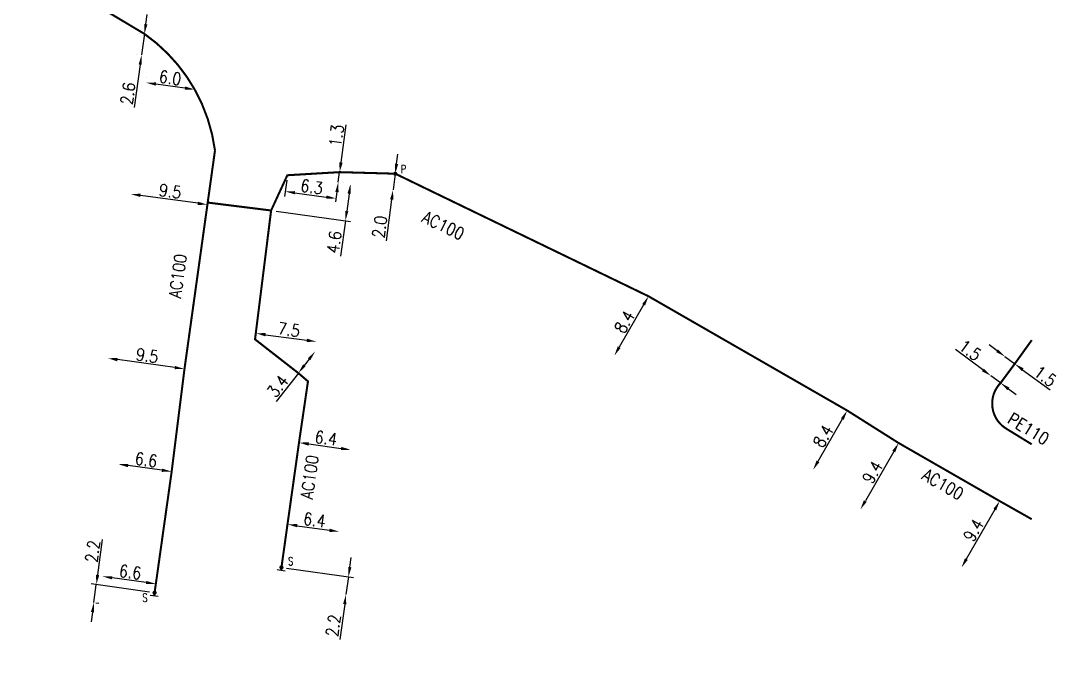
# Model space of a CAD drawing. Header units: millimetres. Extents: x 160996 to 162003, y 120996 to 122000.
# Drawn here: x 161876.1 to 162003.4, y 121244.8 to 121325.5 of the extents above; entities that cross this region are included whole.
import ezdxf
from ezdxf.enums import TextEntityAlignment as Align

# ---------------------------------------------------------------- set-up
doc = ezdxf.new("R2010")
doc.units = ezdxf.units.MM
doc.header["$PDMODE"] = 34
for name, pattern in [('DASHED', [19.05, 12.7, -6.35]), ('L_100_AP', [14, 10, -1.5, 1, -1.5]), ('L_100_PE', [14, 10, -1.5, 1, -1.5])]:
    doc.linetypes.add(name, pattern=pattern)
doc.layers.get('0').update_dxf_attribs({"linetype": 'CONTINUOUS'})
doc.layers.get('Defpoints').update_dxf_attribs({"linetype": 'CONTINUOUS'})
for name, color, linetype in [('L_140', 3, 'CONTINUOUS'), ('L_300', 7, 'CONTINUOUS'), ('L_340', 7, 'CONTINUOUS')]:
    doc.layers.add(name, color=color, linetype=linetype)
doc.styles.add('G_ROMANS', font='ROMANS.SHX', dxfattribs={"width": 0.75})
doc.styles.get("Standard").update_dxf_attribs({"font": 'romans.shx', "width": 0.85})
doc.dimstyles.get("Standard").update_dxf_attribs({"dimtxt": 1.5, "dimasz": 1.2, "dimexe": 0.625, "dimexo": 0.625, "dimgap": 0.25, "dimtad": 1, "dimdec": 1, "dimzin": 0, "dimdsep": 46, "dimtxsty": 'Standard', "dimcen": -0.5, "dimadec": 0, "dimazin": 0, "dimtfac": 1, "dimtdec": 1, "dimtmove": 0, "dimatfit": 3, "dimfxl": 0, "dimtolj": 1, "dimtzin": 0, "dimarcsym": 0})

# ---------------------------------------------------------------- blocks, each defined once
blk = doc.blocks.new('L_340_07')
at = {"color": 0, "linetype": 'Continuous', "const_width": 0.25, "flags": 128}
blk.add_lwpolyline([(0, 0), (0.35, 0)], dxfattribs=at)
at = {"color": 0, "linetype": 'Continuous', "flags": 128}
blk.add_lwpolyline([(0.35, -0.5), (0.35, 0.5)], dxfattribs=at)
at = {"color": 0, "linetype": 'Continuous', "width": 0.75, "flags": 3}
for tag, p in [('DEF_LEG', (0.72, -3.47)), ('DEF_COUP', (0.72, -5.97)), ('DEF_TYPE', (0.72, -8.47))]:
    blk.add_attdef(tag, text='', height=1.2, dxfattribs=at).set_placement(p, align=Align.MIDDLE)
blk = doc.blocks.new('*D1675')
at = {"layer": 'Defpoints', "color": 0, "linetype": 'Continuous', "transparency": 16777216}
for p in [(161891.22, 121323.84), (161890.87, 121321.26), (161890.87, 121321.26)]:
    blk.add_point(p, dxfattribs=at)
at = {"layer": 'L_140', "color": 0, "linetype": 'Continuous', "lineweight": -2, "transparency": 16777216}
for p, q in [((161891.39, 121325.03), (161891.55, 121326.22)), ((161890.61, 121323.93), (161890.61, 121323.93)), ((161891.22, 121323.84), (161890.87, 121321.26)), ((161890.25, 121321.35), (161890.25, 121321.35)), ((161890.7, 121320.08), (161889.98, 121314.82))]:
    blk.add_line(p, q, dxfattribs=at)
at = {"layer": 'L_140', "color": 0, "linetype": 'Continuous', "transparency": 16777216}
for points in [[(161891.19, 121325.06), (161891.59, 121325), (161891.22, 121323.84)], [(161890.51, 121320.1), (161890.9, 121320.05), (161890.87, 121321.26)]]:
    blk.add_solid(points, dxfattribs=at)
at = {"layer": 'L_140', "color": 0, "linetype": 'Continuous', "transparency": 16777216, "insert": (161889.2, 121316.53), "char_height": 1.5, "attachment_point": 5, "rotation": 82.1179}
blk.add_mtext('\\A1;2.6', dxfattribs=at)
blk = doc.blocks.new('*D1676')
at = {"layer": 'Defpoints', "color": 0, "linetype": 'Continuous', "transparency": 16777216}
for p in [(161891.44, 121317.85), (161891.44, 121317.85), (161897.38, 121317.03)]:
    blk.add_point(p, dxfattribs=at)
at = {"layer": 'L_140', "color": 0, "linetype": 'Continuous', "lineweight": -2, "transparency": 16777216}
for p, q in [((161891.52, 121318.47), (161891.52, 121318.47)), ((161896.19, 121317.19), (161892.63, 121317.69)), ((161897.47, 121317.65), (161897.47, 121317.65))]:
    blk.add_line(p, q, dxfattribs=at)
at = {"layer": 'L_140', "color": 0, "linetype": 'Continuous', "transparency": 16777216}
for points in [[(161892.65, 121317.89), (161892.6, 121317.49), (161891.44, 121317.85)], [(161896.22, 121317.39), (161896.17, 121317), (161897.38, 121317.03)]]:
    blk.add_solid(points, dxfattribs=at)
at = {"layer": 'L_140', "color": 0, "linetype": 'Continuous', "transparency": 16777216, "insert": (161894.38, 121318.46), "char_height": 1.5, "attachment_point": 5, "rotation": 352.0927}
blk.add_mtext('\\A1;6.0', dxfattribs=at)
blk = doc.blocks.new('*D1677')
at = {"layer": 'Defpoints', "color": 0, "linetype": 'Continuous', "transparency": 16777216}
for p in [(161889.53, 121304.21), (161889.53, 121304.21), (161898.94, 121302.9)]:
    blk.add_point(p, dxfattribs=at)
at = {"layer": 'L_140', "color": 0, "linetype": 'Continuous', "lineweight": -2, "transparency": 16777216}
blk.add_line((161897.75, 121303.07), (161890.72, 121304.04), dxfattribs=at)
at = {"layer": 'L_140', "color": 0, "linetype": 'Continuous', "transparency": 16777216}
for points in [[(161890.75, 121304.24), (161890.69, 121303.85), (161889.53, 121304.21)], [(161897.78, 121303.27), (161897.73, 121302.87), (161898.94, 121302.9)]]:
    blk.add_solid(points, dxfattribs=at)
at = {"layer": 'L_140', "color": 0, "linetype": 'Continuous', "transparency": 16777216, "insert": (161894.38, 121304.55), "char_height": 1.5, "attachment_point": 5, "rotation": 352.0989}
blk.add_mtext('\\A1;9.5', dxfattribs=at)
blk = doc.blocks.new('*D1678')
at = {"layer": 'Defpoints', "color": 0, "linetype": 'Continuous', "transparency": 16777216}
for p in [(161886.72, 121284.07), (161886.72, 121284.07), (161896.13, 121282.76)]:
    blk.add_point(p, dxfattribs=at)
at = {"layer": 'L_140', "color": 0, "linetype": 'Continuous', "lineweight": -2, "transparency": 16777216}
blk.add_line((161894.94, 121282.92), (161887.91, 121283.9), dxfattribs=at)
at = {"layer": 'L_140', "color": 0, "linetype": 'Continuous', "transparency": 16777216}
for points in [[(161887.94, 121284.1), (161887.88, 121283.7), (161886.72, 121284.07)], [(161894.97, 121283.12), (161894.91, 121282.73), (161896.13, 121282.76)]]:
    blk.add_solid(points, dxfattribs=at)
at = {"layer": 'L_140', "color": 0, "linetype": 'Continuous', "transparency": 16777216, "insert": (161891.56, 121284.4), "char_height": 1.5, "attachment_point": 5, "rotation": 352.0929}
blk.add_mtext('\\A1;9.5', dxfattribs=at)
blk = doc.blocks.new('*D1679')
at = {"layer": 'Defpoints', "color": 0, "linetype": 'Continuous', "transparency": 16777216}
for p in [(161888.02, 121271.08), (161888.02, 121271.08), (161894.56, 121270.18)]:
    blk.add_point(p, dxfattribs=at)
at = {"layer": 'L_140', "color": 0, "linetype": 'Continuous', "lineweight": -2, "transparency": 16777216}
blk.add_line((161893.37, 121270.34), (161889.21, 121270.92), dxfattribs=at)
at = {"layer": 'L_140', "color": 0, "linetype": 'Continuous', "transparency": 16777216}
for points in [[(161889.24, 121271.12), (161889.18, 121270.72), (161888.02, 121271.08)], [(161893.4, 121270.54), (161893.34, 121270.14), (161894.56, 121270.18)]]:
    blk.add_solid(points, dxfattribs=at)
at = {"layer": 'L_140', "color": 0, "linetype": 'Continuous', "transparency": 16777216, "insert": (161891.43, 121271.62), "char_height": 1.5, "attachment_point": 5, "rotation": 352.1048}
blk.add_mtext('\\A1;6.6', dxfattribs=at)
blk = doc.blocks.new('*D1680')
at = {"layer": 'Defpoints', "color": 0, "linetype": 'Continuous', "transparency": 16777216}
for p in [(161886.08, 121257.32), (161886.08, 121257.32), (161892.62, 121256.41)]:
    blk.add_point(p, dxfattribs=at)
at = {"layer": 'L_140', "color": 0, "linetype": 'Continuous', "lineweight": -2, "transparency": 16777216}
blk.add_line((161891.43, 121256.58), (161887.27, 121257.15), dxfattribs=at)
at = {"layer": 'L_140', "color": 0, "linetype": 'Continuous', "transparency": 16777216}
for points in [[(161887.29, 121257.35), (161887.24, 121256.96), (161886.08, 121257.32)], [(161891.45, 121256.77), (161891.4, 121256.38), (161892.62, 121256.41)]]:
    blk.add_solid(points, dxfattribs=at)
at = {"layer": 'L_140', "color": 0, "linetype": 'Continuous', "transparency": 16777216, "insert": (161889.48, 121257.86), "char_height": 1.5, "attachment_point": 5, "rotation": 352.1048}
blk.add_mtext('\\A1;6.6', dxfattribs=at)
blk = doc.blocks.new('*D1681')
at = {"layer": 'Defpoints', "color": 0, "linetype": 'Continuous', "transparency": 16777216}
for p in [(161892.46, 121255.32), (161884.66, 121254.18), (161885.02, 121254.13)]:
    blk.add_point(p, dxfattribs=at)
at = {"layer": 'L_340', "color": 0, "linetype": 'Continuous', "lineweight": -2, "transparency": 16777216}
for p, q in [((161885.49, 121257.5), (161886.09, 121261.83)), ((161891.84, 121255.41), (161884.7, 121256.4)), ((161885.02, 121254.13), (161885.32, 121256.31)), ((161885.27, 121254.1), (161885.64, 121254.05)), ((161884.85, 121252.94), (161884.69, 121251.75))]:
    blk.add_line(p, q, dxfattribs=at)
at = {"layer": 'L_340', "color": 0, "linetype": 'Continuous', "transparency": 16777216}
for points in [[(161885.29, 121257.53), (161885.68, 121257.47), (161885.32, 121256.31)], [(161884.66, 121252.97), (161885.05, 121252.92), (161885.02, 121254.13)]]:
    blk.add_solid(points, dxfattribs=at)
at = {"layer": 'L_340', "color": 0, "linetype": 'Continuous', "transparency": 16777216, "insert": (161884.88, 121260.4), "char_height": 1.5, "attachment_point": 5, "rotation": 82.1048}
blk.add_mtext('\\A1;2.2', dxfattribs=at)
blk = doc.blocks.new('*D1682')
at = {"layer": 'Defpoints', "color": 0, "linetype": 'Continuous', "transparency": 16777216}
for p in [(161908.02, 121258.43), (161915.93, 121255.1), (161915.93, 121255.1)]:
    blk.add_point(p, dxfattribs=at)
at = {"layer": 'L_340', "color": 0, "linetype": 'Continuous', "lineweight": -2, "transparency": 16777216}
for p, q in [((161916.4, 121258.47), (161916.57, 121259.66)), ((161908.64, 121258.35), (161916.86, 121257.2)), ((161916.24, 121257.28), (161915.93, 121255.1)), ((161915.77, 121253.92), (161915.16, 121249.59))]:
    blk.add_line(p, q, dxfattribs=at)
at = {"layer": 'L_340', "color": 0, "linetype": 'Continuous', "transparency": 16777216}
for points in [[(161916.2, 121258.5), (161916.6, 121258.44), (161916.24, 121257.28)], [(161915.57, 121253.94), (161915.96, 121253.89), (161915.93, 121255.1)]]:
    blk.add_solid(points, dxfattribs=at)
at = {"layer": 'L_340', "color": 0, "linetype": 'Continuous', "transparency": 16777216, "insert": (161914.39, 121251.3), "char_height": 1.5, "attachment_point": 5, "rotation": 82.0348}
blk.add_mtext('\\A1;2.2', dxfattribs=at)
blk = doc.blocks.new('*D1683')
at = {"layer": 'Defpoints', "color": 0, "linetype": 'Continuous', "transparency": 16777216}
for p in [(161908.76, 121263.71), (161915.1, 121262.81), (161915.1, 121262.81)]:
    blk.add_point(p, dxfattribs=at)
at = {"layer": 'L_140', "color": 0, "linetype": 'Continuous', "lineweight": -2, "transparency": 16777216}
blk.add_line((161909.95, 121263.54), (161913.91, 121262.98), dxfattribs=at)
at = {"layer": 'L_140', "color": 0, "linetype": 'Continuous', "transparency": 16777216}
for points in [[(161909.98, 121263.74), (161909.92, 121263.35), (161908.76, 121263.71)], [(161913.94, 121263.18), (161913.88, 121262.78), (161915.1, 121262.81)]]:
    blk.add_solid(points, dxfattribs=at)
at = {"layer": 'L_140', "color": 0, "linetype": 'Continuous', "transparency": 16777216, "insert": (161912.07, 121264.25), "char_height": 1.5, "attachment_point": 5, "rotation": 351.9359}
blk.add_mtext('\\A1;6.4', dxfattribs=at)
blk = doc.blocks.new('*D1684')
at = {"layer": 'Defpoints', "color": 0, "linetype": 'Continuous', "transparency": 16777216}
for p in [(161910.17, 121273.73), (161916.51, 121272.85), (161916.51, 121272.85)]:
    blk.add_point(p, dxfattribs=at)
at = {"layer": 'L_140', "color": 0, "linetype": 'Continuous', "lineweight": -2, "transparency": 16777216}
blk.add_line((161911.36, 121273.56), (161915.32, 121273.01), dxfattribs=at)
at = {"layer": 'L_140', "color": 0, "linetype": 'Continuous', "transparency": 16777216}
for points in [[(161911.39, 121273.76), (161911.33, 121273.36), (161910.17, 121273.73)], [(161915.35, 121273.21), (161915.3, 121272.81), (161916.51, 121272.85)]]:
    blk.add_solid(points, dxfattribs=at)
at = {"layer": 'L_140', "color": 0, "linetype": 'Continuous', "transparency": 16777216, "insert": (161913.48, 121274.28), "char_height": 1.5, "attachment_point": 5, "rotation": 352.0764}
blk.add_mtext('\\A1;6.4', dxfattribs=at)
blk = doc.blocks.new('*D1685')
at = {"layer": 'Defpoints', "color": 0, "linetype": 'Continuous', "transparency": 16777216}
for p in [(161912.14, 121284.89), (161912.14, 121284.89), (161910.09, 121282.25)]:
    blk.add_point(p, dxfattribs=at)
at = {"layer": 'L_140', "color": 0, "linetype": 'Continuous', "lineweight": -2, "transparency": 16777216}
for p, q in [((161911.41, 121283.95), (161910.82, 121283.2)), ((161910.09, 121282.25), (161907.36, 121278.76))]:
    blk.add_line(p, q, dxfattribs=at)
at = {"layer": 'L_140', "color": 0, "linetype": 'Continuous', "transparency": 16777216}
for points in [[(161911.25, 121284.07), (161911.56, 121283.83), (161912.14, 121284.89)], [(161910.67, 121283.32), (161910.98, 121283.08), (161910.09, 121282.25)]]:
    blk.add_solid(points, dxfattribs=at)
at = {"layer": 'L_140', "color": 0, "linetype": 'Continuous', "transparency": 16777216, "insert": (161907.57, 121280.65), "char_height": 1.5, "attachment_point": 5, "rotation": 52.0648}
blk.add_mtext('\\A1;3.4', dxfattribs=at)
blk = doc.blocks.new('*D1686')
at = {"layer": 'Defpoints', "color": 0, "linetype": 'Continuous', "transparency": 16777216}
for p in [(161904.78, 121286.39), (161912.31, 121286.11), (161912.31, 121286.11)]:
    blk.add_point(p, dxfattribs=at)
at = {"layer": 'L_140', "color": 0, "linetype": 'Continuous', "lineweight": -2, "transparency": 16777216}
for p, q in [((161904.86, 121287.01), (161904.96, 121287.75)), ((161906.07, 121286.96), (161911.12, 121286.27))]:
    blk.add_line(p, q, dxfattribs=at)
at = {"layer": 'L_140', "color": 0, "linetype": 'Continuous', "transparency": 16777216}
for points in [[(161906.1, 121287.16), (161906.04, 121286.76), (161904.88, 121287.13)], [(161911.15, 121286.47), (161911.09, 121286.07), (161912.31, 121286.11)]]:
    blk.add_solid(points, dxfattribs=at)
at = {"layer": 'L_140', "color": 0, "linetype": 'Continuous', "transparency": 16777216, "insert": (161908.94, 121287.58), "char_height": 1.5, "attachment_point": 5, "rotation": 352.207}
blk.add_mtext('\\A1;7.5', dxfattribs=at)
blk = doc.blocks.new('*D1687')
at = {"layer": 'Defpoints', "color": 0, "linetype": 'Continuous', "transparency": 16777216}
for p in [(161916.48, 121305.44), (161916.48, 121305.44), (161906.75, 121302.19)]:
    blk.add_point(p, dxfattribs=at)
at = {"layer": 'L_140', "color": 0, "linetype": 'Continuous', "lineweight": -2, "transparency": 16777216}
for p, q in [((161916.32, 121304.25), (161916.03, 121302.12)), ((161907.37, 121302.1), (161916.48, 121300.85)), ((161915.86, 121300.93), (161915.27, 121296.6))]:
    blk.add_line(p, q, dxfattribs=at)
at = {"layer": 'L_140', "color": 0, "linetype": 'Continuous', "transparency": 16777216}
for points in [[(161916.12, 121304.28), (161916.52, 121304.22), (161916.48, 121305.44)], [(161915.83, 121302.15), (161916.22, 121302.09), (161915.86, 121300.93)]]:
    blk.add_solid(points, dxfattribs=at)
at = {"layer": 'L_140', "color": 0, "linetype": 'Continuous', "transparency": 16777216, "insert": (161914.49, 121298.31), "char_height": 1.5, "attachment_point": 5, "rotation": 82.1654}
blk.add_mtext('\\A1;4.6', dxfattribs=at)
blk = doc.blocks.new('*D1688')
at = {"layer": 'Defpoints', "color": 0, "linetype": 'Continuous', "transparency": 16777216}
for p in [(161908.74, 121306.51), (161914.71, 121303.67), (161914.71, 121303.67)]:
    blk.add_point(p, dxfattribs=at)
at = {"layer": 'L_140', "color": 0, "linetype": 'Continuous', "lineweight": -2, "transparency": 16777216}
for p, q in [((161908.66, 121305.89), (161908.39, 121303.91)), ((161909.66, 121304.36), (161913.52, 121303.83))]:
    blk.add_line(p, q, dxfattribs=at)
at = {"layer": 'L_140', "color": 0, "linetype": 'Continuous', "transparency": 16777216}
for points in [[(161909.69, 121304.56), (161909.63, 121304.17), (161908.47, 121304.53)], [(161913.55, 121304.03), (161913.5, 121303.63), (161914.71, 121303.67)]]:
    blk.add_solid(points, dxfattribs=at)
at = {"layer": 'L_140', "color": 0, "linetype": 'Continuous', "transparency": 16777216, "insert": (161911.73, 121305.09), "char_height": 1.5, "attachment_point": 5, "rotation": 352.1654}
blk.add_mtext('\\A1;6.3', dxfattribs=at)
blk = doc.blocks.new('*D1689')
at = {"layer": 'Defpoints', "color": 0, "linetype": 'Continuous', "transparency": 16777216}
for p in [(161915.15, 121306.89), (161914.98, 121305.65), (161914.98, 121305.65)]:
    blk.add_point(p, dxfattribs=at)
at = {"layer": 'L_140', "color": 0, "linetype": 'Continuous', "lineweight": -2, "transparency": 16777216}
for p, q in [((161915.32, 121308.07), (161915.95, 121312.71)), ((161914.98, 121305.65), (161915.15, 121306.89)), ((161915.77, 121306.8), (161915.77, 121306.8)), ((161914.82, 121304.46), (161914.66, 121303.27)), ((161915.6, 121305.56), (161915.6, 121305.56))]:
    blk.add_line(p, q, dxfattribs=at)
at = {"layer": 'L_140', "color": 0, "linetype": 'Continuous', "transparency": 16777216}
for points in [[(161915.12, 121308.1), (161915.52, 121308.05), (161915.15, 121306.89)], [(161914.62, 121304.48), (161915.02, 121304.43), (161914.98, 121305.65)]]:
    blk.add_solid(points, dxfattribs=at)
at = {"layer": 'L_140', "color": 0, "linetype": 'Continuous', "transparency": 16777216, "insert": (161914.76, 121311.37), "char_height": 1.5, "attachment_point": 5, "rotation": 82.207}
blk.add_mtext('\\A1;1.3', dxfattribs=at)
blk = doc.blocks.new('*D1690')
at = {"layer": 'Defpoints', "color": 0, "linetype": 'Continuous', "transparency": 16777216}
for p in [(161921.97, 121306.7), (161921.7, 121304.72), (161921.7, 121304.72)]:
    blk.add_point(p, dxfattribs=at)
at = {"layer": 'L_300', "color": 0, "linetype": 'Continuous', "lineweight": -2, "transparency": 16777216}
for p, q in [((161922.13, 121307.89), (161922.29, 121309.08)), ((161921.97, 121306.7), (161921.7, 121304.72)), ((161922.59, 121306.62), (161922.59, 121306.62)), ((161921.53, 121303.53), (161920.84, 121298.47))]:
    blk.add_line(p, q, dxfattribs=at)
at = {"layer": 'L_300', "color": 0, "linetype": 'Continuous', "transparency": 16777216}
for points in [[(161921.93, 121307.92), (161922.33, 121307.87), (161921.97, 121306.7)], [(161921.34, 121303.56), (161921.73, 121303.51), (161921.7, 121304.72)]]:
    blk.add_solid(points, dxfattribs=at)
at = {"layer": 'L_300', "color": 0, "linetype": 'Continuous', "transparency": 16777216, "insert": (161920.07, 121300.18), "char_height": 1.5, "attachment_point": 5, "rotation": 82.207}
blk.add_mtext('\\A1;2.0', dxfattribs=at)
blk = doc.blocks.new('*D1691')
at = {"layer": 'Defpoints', "color": 0, "linetype": 'Continuous', "transparency": 16777216}
for p in [(161953.02, 121291.67), (161948.83, 121284.39), (161948.83, 121284.39)]:
    blk.add_point(p, dxfattribs=at)
at = {"layer": 'L_140', "color": 0, "linetype": 'Continuous', "lineweight": -2, "transparency": 16777216}
blk.add_line((161952.42, 121290.63), (161949.43, 121285.43), dxfattribs=at)
at = {"layer": 'L_140', "color": 0, "linetype": 'Continuous', "transparency": 16777216}
for points in [[(161952.25, 121290.73), (161952.59, 121290.53), (161953.02, 121291.67)], [(161949.25, 121285.53), (161949.6, 121285.33), (161948.83, 121284.39)]]:
    blk.add_solid(points, dxfattribs=at)
at = {"layer": 'L_140', "color": 0, "linetype": 'Continuous', "transparency": 16777216, "insert": (161950.06, 121288.53), "char_height": 1.5, "attachment_point": 5, "rotation": 60.099}
blk.add_mtext('\\A1;8.4', dxfattribs=at)
blk = doc.blocks.new('*D1701')
at = {"layer": 'Defpoints', "color": 0, "linetype": 'Continuous', "transparency": 16777216}
for p in [(161977.38, 121277.66), (161973.19, 121270.38), (161973.19, 121270.38)]:
    blk.add_point(p, dxfattribs=at)
at = {"layer": 'L_140', "color": 0, "linetype": 'Continuous', "lineweight": -2, "transparency": 16777216}
blk.add_line((161976.78, 121276.62), (161973.79, 121271.42), dxfattribs=at)
at = {"layer": 'L_140', "color": 0, "linetype": 'Continuous', "transparency": 16777216}
for points in [[(161976.61, 121276.72), (161976.95, 121276.52), (161977.38, 121277.66)], [(161973.62, 121271.52), (161973.96, 121271.32), (161973.19, 121270.38)]]:
    blk.add_solid(points, dxfattribs=at)
at = {"layer": 'L_140', "color": 0, "linetype": 'Continuous', "transparency": 16777216, "insert": (161974.42, 121274.52), "char_height": 1.5, "attachment_point": 5, "rotation": 60.099}
blk.add_mtext('\\A1;8.4', dxfattribs=at)
blk = doc.blocks.new('*D1702')
at = {"layer": 'Defpoints', "color": 0, "linetype": 'Continuous', "transparency": 16777216}
for p in [(161983.68, 121273.68), (161979, 121265.53), (161979, 121265.53)]:
    blk.add_point(p, dxfattribs=at)
at = {"layer": 'L_140', "color": 0, "linetype": 'Continuous', "lineweight": -2, "transparency": 16777216}
blk.add_line((161983.08, 121272.64), (161979.6, 121266.57), dxfattribs=at)
at = {"layer": 'L_140', "color": 0, "linetype": 'Continuous', "transparency": 16777216}
for points in [[(161982.91, 121272.74), (161983.26, 121272.54), (161983.68, 121273.68)], [(161979.42, 121266.67), (161979.77, 121266.47), (161979, 121265.53)]]:
    blk.add_solid(points, dxfattribs=at)
at = {"layer": 'L_140', "color": 0, "linetype": 'Continuous', "transparency": 16777216, "insert": (161980.47, 121270.1), "char_height": 1.5, "attachment_point": 5, "rotation": 60.1304}
blk.add_mtext('\\A1;9.4', dxfattribs=at)
blk = doc.blocks.new('*D1703')
at = {"layer": 'Defpoints', "color": 0, "linetype": 'Continuous', "transparency": 16777216}
for p in [(161996.07, 121266.56), (161991.39, 121258.41), (161991.39, 121258.41)]:
    blk.add_point(p, dxfattribs=at)
at = {"layer": 'L_140', "color": 0, "linetype": 'Continuous', "lineweight": -2, "transparency": 16777216}
blk.add_line((161995.47, 121265.52), (161991.98, 121259.45), dxfattribs=at)
at = {"layer": 'L_140', "color": 0, "linetype": 'Continuous', "transparency": 16777216}
for points in [[(161995.3, 121265.62), (161995.64, 121265.42), (161996.07, 121266.56)], [(161991.81, 121259.55), (161992.16, 121259.35), (161991.39, 121258.41)]]:
    blk.add_solid(points, dxfattribs=at)
at = {"layer": 'L_140', "color": 0, "linetype": 'Continuous', "transparency": 16777216, "insert": (161992.86, 121262.99), "char_height": 1.5, "attachment_point": 5, "rotation": 60.1304}
blk.add_mtext('\\A1;9.4', dxfattribs=at)
blk = doc.blocks.new('*D1704')
at = {"layer": 'Defpoints', "color": 0, "linetype": 'Continuous', "transparency": 16777216}
for p in [(161996.71, 121284.28), (161996.71, 121284.28), (161997.92, 121283.39)]:
    blk.add_point(p, dxfattribs=at)
at = {"layer": 'L_140', "color": 0, "linetype": 'Continuous', "lineweight": -2, "transparency": 16777216}
for p, q in [((161995.75, 121284.99), (161994.79, 121285.71)), ((161996.71, 121284.28), (161997.92, 121283.39)), ((161998.88, 121282.67), (162002.25, 121280.18))]:
    blk.add_line(p, q, dxfattribs=at)
at = {"layer": 'L_140', "color": 0, "linetype": 'Continuous', "transparency": 16777216}
for points in [[(161995.87, 121285.16), (161995.63, 121284.83), (161996.71, 121284.28)], [(161999, 121282.83), (161998.76, 121282.51), (161997.92, 121283.39)]]:
    blk.add_solid(points, dxfattribs=at)
at = {"layer": 'L_140', "color": 0, "linetype": 'Continuous', "transparency": 16777216, "insert": (162001.64, 121281.87), "char_height": 1.5, "attachment_point": 5, "rotation": 323.4633}
blk.add_mtext('\\A1;1.5', dxfattribs=at)
blk = doc.blocks.new('*D1417')
at = {"layer": 'Defpoints', "color": 0, "linetype": 'Continuous', "transparency": 16777216}
for p in [(161994.97, 121281.93), (161994.97, 121281.93), (161996.18, 121281.04)]:
    blk.add_point(p, dxfattribs=at)
at = {"layer": 'L_140', "color": 0, "linetype": 'Continuous', "lineweight": -2, "transparency": 16777216}
for p, q in [((161994.01, 121282.64), (161990.64, 121285.14)), ((161996.18, 121281.04), (161994.97, 121281.93)), ((161997.14, 121280.32), (161998.11, 121279.61))]:
    blk.add_line(p, q, dxfattribs=at)
at = {"layer": 'L_140', "color": 0, "linetype": 'Continuous', "transparency": 16777216}
for points in [[(161994.13, 121282.8), (161993.89, 121282.48), (161994.97, 121281.93)], [(161997.26, 121280.48), (161997.02, 121280.16), (161996.18, 121281.04)]]:
    blk.add_solid(points, dxfattribs=at)
at = {"layer": 'L_140', "color": 0, "linetype": 'Continuous', "transparency": 16777216, "insert": (161992.44, 121285.05), "char_height": 1.5, "attachment_point": 5, "rotation": 323.4595}
blk.add_mtext('\\A1;1.5', dxfattribs=at)
blk = doc.blocks.new('L_300_11')
at = {"color": 0, "linetype": 'Continuous', "const_width": 0.248, "flags": 128}
blk.add_lwpolyline([(-0.13, 0, 1), (0.13, 0, 1)], format="xyb", close=True, dxfattribs=at)
at = {"linetype": 'Continuous', "style": 'G_ROMANS', "width": 0.75}
blk.add_attdef('S', text='', height=1, dxfattribs=at).set_placement((0, 1.35), align=Align.MIDDLE_CENTER)
at = {"color": 0, "linetype": 'Continuous', "width": 0.75, "flags": 3}
for tag, p in [('DEF_LEG', (0, -5)), ('DEF_COUP', (0, -7.5)), ('DEF_TYPE', (0, -10))]:
    blk.add_attdef(tag, text='', height=1.2, dxfattribs=at).set_placement(p, align=Align.MIDDLE)
blk = doc.blocks.new('L_300_12')
at = {"color": 0, "linetype": 'Continuous', "const_width": 0.248, "flags": 128}
blk.add_lwpolyline([(-0.13, 0, 1), (0.13, 0, 1)], format="xyb", close=True, dxfattribs=at)
at = {"linetype": 'Continuous', "style": 'G_ROMANS', "width": 0.75}
blk.add_attdef('P', text='', height=1, dxfattribs=at).set_placement((0, 1.33), align=Align.MIDDLE_CENTER)
at = {"color": 0, "linetype": 'Continuous', "width": 0.75, "flags": 3}
for tag, p in [('DEF_LEG', (0, -5)), ('DEF_COUP', (0, -7.5)), ('DEF_TYPE', (0, -10))]:
    blk.add_attdef(tag, text='', height=1.2, dxfattribs=at).set_placement(p, align=Align.MIDDLE)

msp = doc.modelspace()

# ---------------------------------------------------------------- linework, layer by layer
at = {"layer": 'L_140', "linetype": 'L_100_AP', "const_width": 0.25, "flags": 128}
msp.add_lwpolyline([(161807.96, 121226.15), (161808.64, 121225.44), (161808.64, 121225.44), (161808.64, 121225.44, 0.290309), (161819.68, 121220.27), (161819.68, 121220.27, 0.322558), (161821.89, 121221.57), (161822.78, 121228.07), (161823.63, 121234.22), (161830.49, 121283.89), (161832.31, 121289.93), (161832.31, 121289.93), (161834.55, 121305.1), (161835.05, 121308.5), (161835.05, 121308.5), (161827.23, 121314.96), (161827.23, 121314.96), (161828.91, 121326.91), (161830.8, 121340.02), (161831.69, 121346.17), (161832.42, 121350.04, -0.386941), (161840.1, 121353.91), (161840.1, 121353.91), (161847.42, 121350.05), (161891.22, 121323.84), (161891.22, 121323.84), (161891.22, 121323.84, -0.111849), (161897.38, 121317.03, -0.095684), (161899.87, 121309.55), (161899.87, 121309.55), (161898.94, 121302.9), (161896.13, 121282.76), (161894.56, 121270.18), (161892.62, 121256.41), (161892.46, 121255.32)], format="xyb", dxfattribs=at)
for points in [[(162000, 121264.34), (161996.07, 121266.56), (161983.68, 121273.68), (161977.38, 121277.66), (161953.02, 121291.67), (161921.97, 121306.7), (161915.15, 121306.89), (161908.74, 121306.51), (161906.75, 121302.19), (161904.78, 121286.39), (161904.78, 121286.39), (161910.09, 121282.25), (161911.27, 121281.24), (161910.17, 121273.73), (161908.76, 121263.71), (161908.02, 121258.43)], [(161906.75, 121302.19), (161898.98, 121303.16)]]:
    msp.add_lwpolyline(points, dxfattribs=at)
at = {"layer": 'L_140', "linetype": 'L_100_PE', "const_width": 0.25, "flags": 128}
msp.add_lwpolyline([(162000, 121273.52), (161996.86, 121275.45, -0.480513), (161996.18, 121281.04), (161997.92, 121283.39), (161997.92, 121283.39), (161997.92, 121283.39), (162000, 121286.29)], format="xyb", dxfattribs=at)
at = {"layer": 'L_300', "color": 7, "linetype": 'DASHED', "ltscale": 0.5, "flags": 128}
msp.add_lwpolyline([(161921.97, 121306.7), (161921.7, 121304.72)], dxfattribs=at)

# ---------------------------------------------------------------- block references
at = {"layer": 'L_300', "ltscale": 0.5}
ref = msp.add_blockref('L_300_12', (161921.97, 121306.7), dxfattribs=dict(at, rotation=358.4817042263796))
ref.add_attrib('P', 'P', dxfattribs={"layer": '0', "linetype": 'Continuous', "height": 1, "style": 'G_ROMANS', "width": 0.75}).set_placement((161922.97, 121307.26), align=Align.MIDDLE_CENTER)
at = {"layer": 'L_300'}
ref = msp.add_blockref('L_300_11', (161908.02, 121258.43), dxfattribs=dict(at, rotation=261.9857576790795))
ref.add_attrib('S', 'S', dxfattribs={"layer": '0', "linetype": 'Continuous', "height": 1, "style": 'G_ROMANS', "width": 0.75}).set_placement((161909.15, 121259.18), align=Align.MIDDLE_CENTER)
ref = msp.add_blockref('L_300_11', (161892.46, 121255.32), dxfattribs=dict(at, rotation=261.9857576790795))
ref.add_attrib('S', 'S', dxfattribs={"layer": '0', "linetype": 'Continuous', "height": 1, "style": 'G_ROMANS', "width": 0.75}).set_placement((161891.28, 121254.72), align=Align.MIDDLE_CENTER)
at = {"layer": 'L_340'}
for p, rotation in [((161908.02, 121258.43), 261.9857576781491), ((161892.46, 121255.32), 261.9745204751411)]:
    msp.add_blockref('L_340_07', p, dxfattribs=dict(at, rotation=rotation))

# ---------------------------------------------------------------- texts
at = {"layer": 'L_140', "linetype": 'Continuous', "width": 0.85}
for s, rotation, p in [('AC100', 334.1627, (161925.1, 121300.86)), ('AC100', 82.0514, (161895.68, 121291.37)), ('PE110', 328.4466, (161996.87, 121276.21)), ('AC100', 81.9858, (161911.83, 121266.72)), ('AC100', 330.0029, (161986.4, 121269.32))]:
    msp.add_text(s, height=1.5, rotation=rotation, dxfattribs=at).set_placement(p)

# ---------------------------------------------------------------- dimensions: what is measured, and where the dimension line sits
at = {"layer": 'L_140', "linetype": 'Continuous'}
for base, p1, p2, angle, picture, middle in [((161890.87, 121321.26), (161891.22, 121323.84), (161890.87, 121321.26), 82.1179, '*D1675', (161890.19, 121316.39)), ((161891.44, 121317.85), (161897.38, 121317.03), (161891.44, 121317.85), 352.0927, '*D1676', (161894.25, 121317.46)), ((161914.98, 121305.65), (161915.15, 121306.89), (161914.98, 121305.65), 82.207, '*D1689', (161915.75, 121311.23)), ((161889.53, 121304.21), (161898.94, 121302.9), (161889.53, 121304.21), 352.0989, '*D1677', (161894.24, 121303.56)), ((161914.71, 121303.67), (161908.74, 121306.51), (161914.71, 121303.67), 172.1654, '*D1688', (161911.59, 121304.1)), ((161916.4830188, 121305.4404333), (161906.7497071, 121302.1868527), (161916.4830188, 121305.4404333), 262.165374, '*D1687', (161915.4830561, 121298.1731932)), ((161948.83, 121284.39), (161953.02, 121291.67), (161948.83, 121284.39), 60.099, '*D1691', (161950.92, 121288.03)), ((161912.31, 121286.11), (161904.78, 121286.39), (161912.31, 121286.11), 172.207, '*D1686', (161908.8, 121286.59)), ((161994.97, 121281.93), (161996.18, 121281.04), (161994.97, 121281.93), 323.4595, '*D1417', (161991.84, 121284.25)), ((161886.72, 121284.07), (161896.13, 121282.76), (161886.72, 121284.07), 352.0929, '*D1678', (161891.43, 121283.41)), ((161996.71, 121284.28), (161997.92, 121283.39), (161996.71, 121284.28), 323.4633, '*D1704', (162001.05, 121281.07)), ((161912.14, 121284.89), (161910.09, 121282.25), (161912.14, 121284.89), 232.0648, '*D1685', (161908.35, 121280.03)), ((161973.19, 121270.38), (161977.38, 121277.66), (161973.19, 121270.38), 60.099, '*D1701', (161975.28, 121274.02)), ((161916.51, 121272.85), (161910.17, 121273.73), (161916.51, 121272.85), 172.0764, '*D1684', (161913.34, 121273.29)), ((161888.02, 121271.08), (161894.56, 121270.18), (161888.02, 121271.08), 352.1048, '*D1679', (161891.29, 121270.63)), ((161979, 121265.53), (161983.68, 121273.68), (161979, 121265.53), 60.1304, '*D1702', (161981.34, 121269.6)), ((161915.1, 121262.81), (161908.76, 121263.71), (161915.1, 121262.81), 171.9359, '*D1683', (161911.93, 121263.26)), ((161886.08, 121257.32), (161892.62, 121256.41), (161886.08, 121257.32), 352.1048, '*D1680', (161889.35, 121256.86))]:
    dim = msp.add_linear_dim(base=base, p1=p1, p2=p2, angle=angle, dimstyle='Standard', dxfattribs=at)
    dim.commit()
    dim.dimension.update_dxf_attribs({"geometry": picture, "text_midpoint": middle, "dimtype": 160})
dim = msp.add_linear_dim(base=(161991.39, 121258.41), p1=(161996.07, 121266.56), p2=(161991.39, 121258.41), angle=60.1304, dimstyle='Standard', override={"dimscale": 1, "dimlfac": 1, "dimlunit": 2}, dxfattribs=at)
dim.commit()
dim.dimension.update_dxf_attribs({"geometry": '*D1703', "text_midpoint": (161993.73, 121262.49), "dimtype": 160})
at = {"layer": 'L_300', "linetype": 'Continuous'}
dim = msp.add_linear_dim(base=(161921.7, 121304.72), p1=(161921.97, 121306.7), p2=(161921.7, 121304.72), angle=82.207, dimstyle='Standard', dxfattribs=at)
dim.commit()
dim.dimension.update_dxf_attribs({"geometry": '*D1690', "text_midpoint": (161921.06, 121300.04), "dimtype": 160})
at = {"layer": 'L_340', "linetype": 'Continuous'}
for base, p1, p2, angle, picture, middle in [((161885.02, 121254.13), (161892.46, 121255.32), (161884.66, 121254.18), 82.1048, '*D1681', (161885.87, 121260.26)), ((161915.93, 121255.1), (161908.02, 121258.43), (161915.93, 121255.1), 82.0348, '*D1682', (161915.38, 121251.16))]:
    dim = msp.add_linear_dim(base=base, p1=p1, p2=p2, angle=angle, dimstyle='Standard', dxfattribs=at)
    dim.commit()
    dim.dimension.update_dxf_attribs({"geometry": picture, "text_midpoint": middle, "dimtype": 160})

doc.saveas('drawing.dxf')
